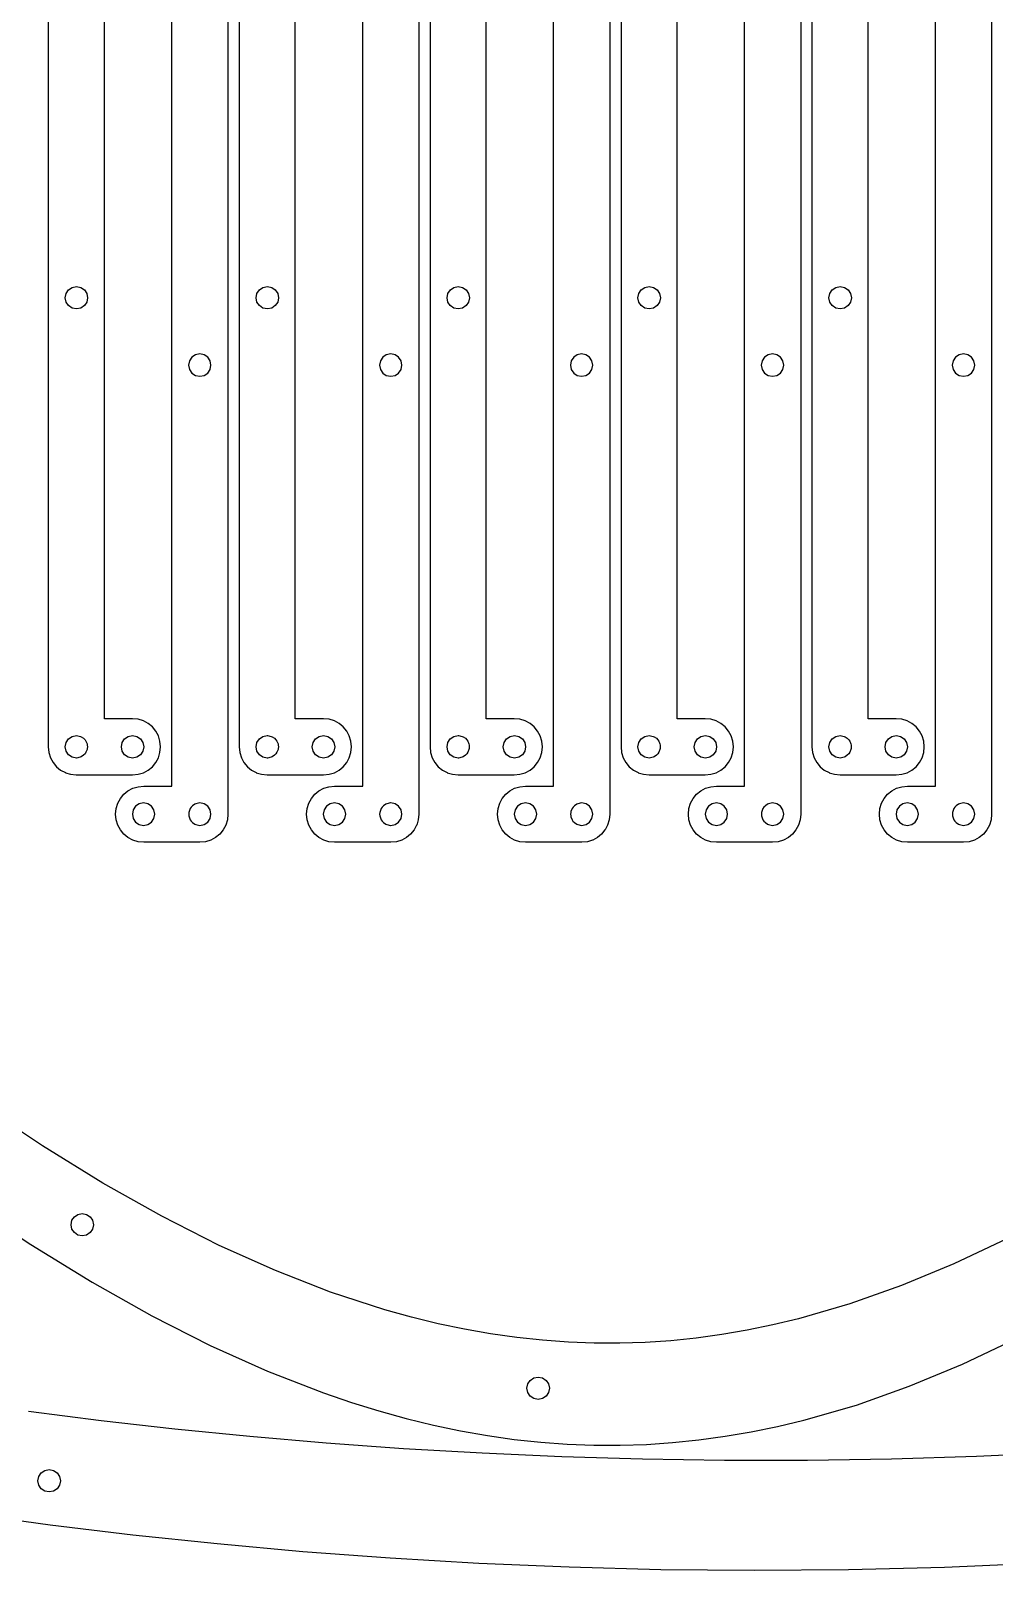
# Model space of a CAD drawing. Extents: x -265 to 665, y -93 to 439.
# Drawn here: x 21.6 to 193.2, y -92.6 to 181.6 of the extents above; entities that cross this region are included whole.
import ezdxf

# ---------------------------------------------------------------- set-up
doc = ezdxf.new("R2010")
doc.units = 0

msp = doc.modelspace()

# ---------------------------------------------------------------- linework, layer by layer
at = {"layer": 'Calque 1'}
for p, q in [((24.7364, 330.577), (24.7364, 54.0771)), ((58.7353, 330.577), (58.7353, 54.0771)), ((92.7343, 330.577), (92.7343, 54.0771)), ((126.733, 330.577), (126.733, 54.0771)), ((160.732, 330.577), (160.732, 54.0771)), ((34.735, 59.074), (34.735, 325.575)), ((68.734, 59.074), (68.734, 325.575)), ((102.733, 59.074), (102.733, 325.575)), ((136.732, 59.074), (136.732, 325.575)), ((170.731, 59.074), (170.731, 325.575)), ((56.7349, 318.575), (56.7349, 42.0751)), ((90.7338, 318.575), (90.7338, 42.0751)), ((124.733, 318.575), (124.733, 42.0751)), ((158.732, 318.575), (158.732, 42.0751)), ((192.731, 318.575), (192.731, 42.0751)), ((46.7364, 47.0731), (46.7364, 313.573)), ((80.7354, 47.0731), (80.7354, 313.573)), ((114.734, 47.0731), (114.734, 313.573)), ((148.733, 47.0731), (148.733, 313.573)), ((182.731, 47.0731), (182.731, 313.573)), ((27.7543, 134.077), (27.911462, 134.855139)), ((27.9114, 134.855), (28.340024, 135.490528)), ((28.3401, 135.491), (28.975893, 135.919624)), ((28.9759, 135.919), (29.754303, 136.076162)), ((29.7543, 136.076), (30.532439, 135.918838)), ((30.5324, 135.919), (31.168193, 135.49064)), ((31.1682, 135.491), (31.596824, 134.855472)), ((31.5968, 134.855), (31.753962, 134.076597)), ((61.7531, 134.077), (61.910289, 134.855139)), ((61.9103, 134.855), (62.338951, 135.490528)), ((62.339, 135.491), (62.97474, 135.919624)), ((62.9747, 135.919), (63.753103, 136.076162)), ((63.7531, 136.076), (64.53145, 135.918838)), ((64.5315, 135.919), (65.167161, 135.49064)), ((65.1671, 135.491), (65.595672, 134.855472)), ((65.5957, 134.855), (65.752836, 134.076597)), ((95.7521, 134.077), (95.909262, 134.855139)), ((95.9093, 134.855), (96.337924, 135.490528)), ((96.3379, 135.491), (96.973693, 135.919624)), ((96.9737, 135.919), (97.752103, 136.076162)), ((97.7521, 136.076), (98.530503, 135.918838)), ((98.5305, 135.919), (99.166028, 135.49064)), ((99.166, 135.491), (99.594624, 134.855472)), ((99.5947, 134.855), (99.751862, 134.076597)), ((129.751, 134.077), (129.908162, 134.855139)), ((129.908, 134.855), (130.336624, 135.490528)), ((130.337, 135.491), (130.972793, 135.919624)), ((130.973, 135.919), (131.751403, 136.076162)), ((131.751, 136.076), (132.529403, 135.918838)), ((132.529, 135.919), (133.164528, 135.49064)), ((133.165, 135.491), (133.593624, 134.855472)), ((133.594, 134.855), (133.751162, 134.076597)), ((163.75, 134.077), (163.907162, 134.855139)), ((163.908, 134.855), (164.336624, 135.490528)), ((164.336, 135.491), (164.971793, 135.919624)), ((164.972, 135.919), (165.750403, 136.076162)), ((165.75, 136.076), (166.528403, 135.918838)), ((166.529, 135.919), (167.164528, 135.49064)), ((167.164, 135.491), (167.592624, 134.855472)), ((167.593, 134.855), (167.750162, 134.076597)), ((27.9112, 133.298), (27.754302, 134.076668)), ((28.3398, 132.663), (27.911176, 133.298793)), ((28.9756, 132.234), (28.339807, 132.662889)), ((29.7543, 132.076), (28.975632, 132.233162)), ((30.5327, 132.234), (29.754297, 132.076838)), ((31.1682, 132.662), (30.532672, 132.233376)), ((31.5968, 133.298), (31.168176, 132.661942)), ((31.754, 134.077), (31.596838, 133.298332)), ((31.754, 134.077), (31.754, 134.077)), ((61.9102, 133.298), (61.753144, 134.076668)), ((62.3388, 132.663), (61.910202, 133.298793)), ((62.9746, 132.234), (62.338807, 132.662889)), ((63.7531, 132.076), (62.974565, 132.233162)), ((64.5316, 132.234), (63.753117, 132.076838)), ((65.1672, 132.662), (64.531566, 132.233376)), ((65.5957, 133.298), (65.167208, 132.661942)), ((65.7528, 134.077), (65.595691, 133.298332)), ((65.7528, 134.077), (65.7528, 134.077)), ((95.909, 133.298), (95.752102, 134.076668)), ((96.3376, 132.663), (95.908976, 133.298793)), ((96.9734, 132.234), (96.337607, 132.662889)), ((97.7521, 132.076), (96.973432, 132.233162)), ((98.5305, 132.234), (97.752097, 132.076838)), ((99.166, 132.662), (98.530472, 132.233376)), ((99.5947, 133.298), (99.166076, 132.661942)), ((99.7518, 134.077), (99.594638, 133.298332)), ((99.7518, 134.077), (99.7518, 134.077)), ((129.908, 133.298), (129.750838, 134.076668)), ((130.337, 132.663), (129.908376, 133.298793)), ((130.972, 132.234), (130.336472, 132.662889)), ((131.751, 132.076), (130.972332, 132.233162)), ((132.529, 132.234), (131.750597, 132.076838)), ((133.165, 132.662), (132.529207, 132.233376)), ((133.594, 133.298), (133.16564, 132.661942)), ((133.751, 134.077), (133.593838, 133.298332)), ((133.751, 134.077), (133.751, 134.077)), ((163.908, 133.298), (163.750838, 134.076668)), ((164.336, 132.663), (163.907376, 133.298793)), ((164.972, 132.234), (164.336207, 132.662889)), ((165.75, 132.076), (164.971597, 132.233162)), ((166.529, 132.234), (165.750597, 132.076838)), ((167.165, 132.662), (166.529207, 132.233376)), ((167.593, 133.298), (167.16464, 132.661942)), ((167.75, 134.077), (167.592838, 133.298332)), ((167.75, 134.077), (167.75, 134.077)), ((50.3031, 123.489), (49.874528, 122.853472)), ((50.9387, 123.917), (50.303066, 123.48864)), ((51.7171, 124.074), (50.938723, 123.916838)), ((52.4955, 123.917), (51.717123, 124.074162)), ((53.1312, 123.489), (52.49546, 123.917624)), ((53.5599, 122.853), (53.131249, 123.488264)), ((84.302, 123.489), (83.873428, 122.853472)), ((84.9377, 123.917), (84.302066, 123.48864)), ((85.716, 124.074), (84.93765, 123.916838)), ((86.4944, 123.917), (85.715997, 124.074162)), ((87.1301, 123.489), (86.49436, 123.917624)), ((87.5588, 122.853), (87.130149, 123.488264)), ((118.301, 123.489), (117.872376, 122.853472)), ((118.937, 123.917), (118.301207, 123.48864)), ((119.715, 124.074), (118.936861, 123.916838)), ((120.493, 123.917), (119.714597, 124.074162)), ((121.129, 123.489), (120.493207, 123.917624)), ((121.558, 122.853), (121.129376, 123.488264)), ((152.3, 123.489), (151.87164, 122.853472)), ((152.936, 123.917), (152.300207, 123.48864)), ((153.714, 124.074), (152.935597, 123.916838)), ((154.492, 123.917), (153.713597, 124.074162)), ((155.128, 123.489), (154.492472, 123.917624)), ((155.557, 122.853), (155.128376, 123.488264)), ((186.298, 123.489), (185.869376, 122.853472)), ((186.934, 123.917), (186.298207, 123.48864)), ((187.712, 124.074), (186.933861, 123.916838)), ((188.491, 123.917), (187.712597, 124.074162)), ((189.127, 123.489), (188.491207, 123.917624)), ((189.555, 122.853), (189.126376, 123.488264)), ((49.8745, 122.853), (49.717364, 122.074597)), ((49.7174, 122.075), (49.874509, 121.296332)), ((49.7174, 122.075), (49.7174, 122.075)), ((49.8745, 121.296), (50.302992, 120.660207)), ((53.1314, 120.661), (53.560024, 121.296793)), ((53.7171, 122.075), (53.559911, 122.853403)), ((53.56, 121.296), (53.71703, 122.074668)), ((83.8734, 122.853), (83.716238, 122.074597)), ((83.7163, 122.075), (83.873436, 121.296332)), ((83.7163, 122.075), (83.7163, 122.075)), ((83.8734, 121.296), (84.301892, 120.660207)), ((87.1303, 120.661), (87.558898, 121.296793)), ((87.716, 122.075), (87.558811, 122.853403)), ((87.5589, 121.296), (87.715956, 122.074668)), ((117.872, 122.853), (117.714838, 122.074597)), ((117.715, 122.075), (117.872162, 121.296332)), ((117.715, 122.075), (117.715, 122.075)), ((117.872, 121.296), (118.300624, 120.660207)), ((121.129, 120.661), (121.557624, 121.296793)), ((121.715, 122.075), (121.557838, 122.853403)), ((121.558, 121.296), (121.714898, 122.074668)), ((151.871, 122.853), (151.713838, 122.074597)), ((151.714, 122.075), (151.870898, 121.296332)), ((151.714, 122.075), (151.714, 122.075)), ((151.871, 121.296), (152.299624, 120.660207)), ((155.128, 120.661), (155.556624, 121.296793)), ((155.714, 122.075), (155.556838, 122.853403)), ((155.557, 121.296), (155.713898, 122.074668)), ((185.87, 122.853), (185.712838, 122.074597)), ((185.713, 122.075), (185.870162, 121.296332)), ((185.713, 122.075), (185.713, 122.075)), ((185.87, 121.296), (186.298624, 120.660207)), ((189.127, 120.661), (189.555624, 121.296793)), ((189.712, 122.075), (189.554838, 122.853403)), ((189.556, 121.296), (189.712898, 122.074668)), ((50.303, 120.661), (50.938634, 120.232111)), ((50.9386, 120.232), (51.717083, 120.074838)), ((51.7171, 120.074), (52.495635, 120.231162)), ((52.4956, 120.232), (53.131366, 120.660889)), ((84.3019, 120.661), (84.937508, 120.232111)), ((84.9375, 120.232), (85.715983, 120.074838)), ((85.716, 120.074), (86.494562, 120.231162)), ((86.4946, 120.232), (87.130366, 120.660889)), ((118.301, 120.661), (118.936528, 120.232111)), ((118.936, 120.232), (119.714403, 120.074838)), ((119.715, 120.074), (120.493668, 120.231162)), ((120.494, 120.232), (121.129793, 120.660889)), ((152.3, 120.661), (152.935528, 120.232111)), ((152.935, 120.232), (153.713668, 120.074838)), ((153.714, 120.074), (154.492403, 120.231162)), ((154.492, 120.232), (155.127793, 120.660889)), ((186.298, 120.661), (186.933528, 120.232111)), ((186.934, 120.232), (187.712403, 120.074838)), ((187.712, 120.074), (188.490668, 120.231162)), ((188.491, 120.232), (189.126793, 120.660889)), ((39.7354, 59.0746), (34.735, 59.0746)), ((40.7455, 58.9732), (39.7354, 59.074535)), ((41.6852, 58.6827), (40.74556, 58.973212)), ((42.5346, 58.2229), (41.685183, 58.682745)), ((43.274, 57.6133), (42.534649, 58.222899)), ((43.8835, 56.8738), (43.27398, 57.613309)), ((73.7343, 59.0746), (68.734, 59.0746)), ((74.7444, 58.9732), (73.7343, 59.074535)), ((75.684, 58.6827), (74.74436, 58.973212)), ((76.5334, 58.2229), (75.684009, 58.682745)), ((77.2728, 57.6133), (76.533423, 58.222899)), ((77.8823, 56.8738), (77.27278, 57.613309)), ((107.733, 59.0746), (102.733, 59.0746)), ((108.743, 58.9732), (107.73309, 59.074535)), ((109.683, 58.6827), (108.743201, 58.973212)), ((110.533, 58.2229), (109.683689, 58.682745)), ((111.272, 57.6133), (110.532755, 58.222899)), ((111.881, 56.8738), (111.271401, 57.613309)), ((141.732, 59.0746), (136.732, 59.0746)), ((142.742, 58.9732), (141.73209, 59.074535)), ((143.682, 58.6827), (142.742201, 58.973212)), ((144.531, 58.2229), (143.681689, 58.682745)), ((145.271, 57.6133), (144.531491, 58.222899)), ((145.88, 56.8738), (145.270665, 57.613309)), ((175.732, 59.0746), (170.731, 59.0746)), ((176.743, 58.9732), (175.73282, 59.074535)), ((177.682, 58.6827), (176.742466, 58.973212)), ((178.532, 58.2229), (177.682424, 58.682745)), ((179.271, 57.6133), (178.531755, 58.222899)), ((179.881, 56.8738), (179.271401, 57.613309)), ((27.7553, 54.0774), (27.911669, 54.853951)), ((27.9117, 54.854), (28.338737, 55.488205)), ((28.3387, 55.4882), (28.971847, 55.91656)), ((28.9719, 55.9165), (29.747922, 56.075514)), ((29.7479, 56.0755), (29.7664, 56.0755)), ((29.7664, 56.0755), (30.453522, 55.937123)), ((30.4536, 55.9372), (30.623198, 55.860735)), ((30.6232, 55.8607), (31.028806, 55.587386)), ((31.0288, 55.5874), (31.285181, 55.320171)), ((31.2851, 55.3201), (31.459196, 55.061073)), ((31.4592, 55.0611), (31.653669, 54.576384)), ((37.7546, 54.0771), (37.911789, 54.855503)), ((37.9118, 54.8555), (38.340477, 55.491028)), ((38.3405, 55.4911), (38.976214, 55.919724)), ((38.9762, 55.9197), (39.754577, 56.076862)), ((39.7545, 56.0769), (40.532877, 55.919738)), ((40.5329, 55.9197), (41.168534, 55.49134)), ((41.1686, 55.4913), (41.597172, 54.855507)), ((41.5971, 54.8555), (41.754236, 54.077097)), ((44.3433, 56.0242), (43.883428, 56.873776)), ((44.6338, 55.0847), (44.343367, 56.024234)), ((44.735, 54.0745), (44.633771, 55.08468)), ((61.7542, 54.0774), (61.910701, 54.853951)), ((61.9107, 54.854), (62.337631, 55.488205)), ((62.3376, 55.4882), (62.970932, 55.91656)), ((62.971, 55.9165), (63.74681, 56.075514)), ((63.7468, 56.0755), (63.7653, 56.0755)), ((63.7654, 56.0755), (64.452522, 55.937123)), ((64.4525, 55.9372), (64.622098, 55.860735)), ((64.6221, 55.8607), (65.027706, 55.587386)), ((65.0277, 55.5874), (65.284107, 55.320171)), ((65.2841, 55.3201), (65.458196, 55.061073)), ((65.4582, 55.0611), (65.652642, 54.576384)), ((71.7536, 54.0771), (71.910789, 54.855503)), ((71.9107, 54.8555), (72.339351, 55.491028)), ((72.3394, 55.4911), (72.975114, 55.919724)), ((72.9751, 55.9197), (73.753503, 56.076862)), ((73.7535, 56.0769), (74.53185, 55.919738)), ((74.5319, 55.9197), (75.167534, 55.49134)), ((75.1675, 55.4913), (75.596072, 54.855507)), ((75.5961, 54.8555), (75.753262, 54.077097)), ((78.3422, 56.0242), (77.882328, 56.873776)), ((78.6326, 55.0847), (78.342167, 56.024234)), ((78.7339, 54.0745), (78.632671, 55.08468)), ((95.7532, 54.0774), (95.909569, 54.853951)), ((95.9095, 54.854), (96.336537, 55.488205)), ((96.3366, 55.4882), (96.970012, 55.91656)), ((96.97, 55.9165), (97.745757, 56.075514)), ((97.7457, 56.0755), (97.7643, 56.0755)), ((97.7643, 56.0755), (98.451422, 55.937123)), ((98.4514, 55.9372), (98.620998, 55.860735)), ((98.621, 55.8607), (99.026606, 55.587386)), ((99.0266, 55.5874), (99.282981, 55.320171)), ((99.283, 55.3201), (99.457096, 55.061073)), ((99.4571, 55.0611), (99.651569, 54.576384)), ((105.753, 54.0771), (105.910162, 54.855503)), ((105.91, 54.8555), (106.338624, 55.491028)), ((106.338, 55.4911), (106.973793, 55.919724)), ((106.974, 55.9197), (107.752403, 56.076862)), ((107.753, 56.0769), (108.531403, 55.919738)), ((108.531, 55.9197), (109.166528, 55.49134)), ((109.166, 55.4913), (109.594624, 54.855507)), ((109.595, 54.8555), (109.752162, 54.077097)), ((112.341, 56.0242), (111.881155, 56.873776)), ((112.632, 55.0847), (112.341488, 56.024234)), ((112.733, 54.0745), (112.631665, 55.08468)), ((129.752, 54.0774), (129.908633, 54.853951)), ((129.909, 54.854), (130.335772, 55.488205)), ((130.335, 55.4882), (130.968412, 55.91656)), ((130.969, 55.9165), (131.744757, 56.075514)), ((131.745, 56.0755), (131.763, 56.0755)), ((131.763, 56.0755), (132.450122, 55.937123)), ((132.45, 55.9372), (132.619598, 55.860735)), ((132.62, 55.8607), (133.025606, 55.587386)), ((133.026, 55.5874), (133.282381, 55.320171)), ((133.282, 55.3201), (133.456096, 55.061073)), ((133.456, 55.0611), (133.650469, 54.576384)), ((139.751, 54.0771), (139.908162, 54.855503)), ((139.909, 54.8555), (140.337624, 55.491028)), ((140.337, 55.4911), (140.972793, 55.919724)), ((140.973, 55.9197), (141.751403, 56.076862)), ((141.751, 56.0769), (142.529403, 55.919738)), ((142.53, 55.9197), (143.165528, 55.49134)), ((143.165, 55.4913), (143.593624, 54.855507)), ((143.594, 54.8555), (143.751162, 54.077097)), ((146.34, 56.0242), (145.880155, 56.873776)), ((146.631, 55.0847), (146.340488, 56.024234)), ((146.732, 54.0745), (146.630665, 55.08468)), ((163.752, 54.0774), (163.908633, 54.853951)), ((163.908, 54.854), (164.334772, 55.488205)), ((164.335, 55.4882), (164.968412, 55.91656)), ((164.968, 55.9165), (165.743757, 56.075514)), ((165.744, 56.0755), (165.763, 56.0755)), ((165.763, 56.0755), (166.450122, 55.937123)), ((166.45, 55.9372), (166.619598, 55.860735)), ((166.62, 55.8607), (167.025606, 55.587386)), ((167.025, 55.5874), (167.281381, 55.320171)), ((167.282, 55.3201), (167.456096, 55.061073)), ((167.456, 55.0611), (167.650469, 54.576384)), ((173.751, 54.0771), (173.908162, 54.855503)), ((173.908, 54.8555), (174.336624, 55.491028)), ((174.337, 55.4911), (174.972793, 55.919724)), ((174.972, 55.9197), (175.750403, 56.076862)), ((175.751, 56.0769), (176.529403, 55.919738)), ((176.529, 55.9197), (177.164528, 55.49134)), ((177.165, 55.4913), (177.593624, 54.855507)), ((177.593, 54.8555), (177.750162, 54.077097)), ((180.34, 56.0242), (179.880155, 56.873776)), ((180.631, 55.0847), (180.340488, 56.024234)), ((180.732, 54.0745), (180.630929, 55.08468)), ((24.7364, 54.0771), (24.837735, 53.06666)), ((24.8378, 53.0667), (25.125931, 52.132987)), ((25.1259, 52.133), (25.131192, 52.120035)), ((25.1312, 52.12), (25.585489, 51.281801)), ((27.9114, 53.3014), (27.755296, 54.077422)), ((28.338, 52.6672), (27.911492, 53.301405)), ((28.9706, 52.2385), (28.337982, 52.667124)), ((29.7458, 52.079), (28.970572, 52.238544)), ((30.4501, 52.2163), (29.769593, 52.078981)), ((30.6253, 52.2949), (30.450146, 52.216319)), ((31.0285, 52.5669), (30.625276, 52.294909)), ((31.2883, 52.8397), (31.028479, 52.566915)), ((31.4579, 53.0908), (31.288302, 52.839711)), ((31.6542, 53.5808), (31.457879, 53.090792)), ((31.6537, 54.5764), (31.694446, 54.376111)), ((31.6945, 53.7803), (31.654283, 53.580804)), ((31.7183, 54.0763), (31.694488, 53.780232)), ((31.6945, 54.3761), (31.718312, 54.078444)), ((31.7183, 54.0785), (31.7183, 54.0758)), ((37.9116, 53.2987), (37.754544, 54.077103)), ((38.3402, 52.6629), (37.911602, 53.298693)), ((38.976, 52.2343), (38.340234, 52.662924)), ((39.7545, 52.0772), (38.975965, 52.234362)), ((40.533, 52.2343), (39.754517, 52.077138)), ((41.1687, 52.6627), (40.533066, 52.23434)), ((41.5972, 53.2985), (41.168708, 52.662707)), ((41.7543, 54.0771), (41.597191, 53.298432)), ((41.7543, 54.0771), (41.7543, 54.0771)), ((43.8835, 51.2749), (44.343372, 52.124476)), ((44.3433, 52.1245), (44.633733, 53.064299)), ((44.6338, 53.0643), (44.735029, 54.07448)), ((58.7353, 54.0771), (58.836635, 53.06666)), ((58.8367, 53.0667), (59.124831, 52.132987)), ((59.1248, 52.133), (59.130092, 52.120035)), ((59.1301, 52.12), (59.584389, 51.281801)), ((61.9104, 53.3014), (61.754164, 54.077422)), ((62.3369, 52.6672), (61.910472, 53.301405)), ((62.9696, 52.2385), (62.33685, 52.667124)), ((63.7447, 52.079), (62.969657, 52.238544)), ((64.449, 52.2163), (63.768493, 52.078981)), ((64.6241, 52.2949), (64.448946, 52.216319)), ((65.0274, 52.5669), (64.624176, 52.294909)), ((65.2872, 52.8397), (65.027379, 52.566915)), ((65.4568, 53.0908), (65.287202, 52.839711)), ((65.6531, 53.5808), (65.456753, 53.090792)), ((65.6527, 54.5764), (65.693446, 54.376111)), ((65.6933, 53.7803), (65.65311, 53.580804)), ((65.7172, 54.0763), (65.693388, 53.780232)), ((65.6934, 54.3761), (65.717213, 54.078444)), ((65.7172, 54.0785), (65.717121, 54.075854)), ((71.9106, 53.2987), (71.75357, 54.077103)), ((72.3392, 52.6629), (71.910576, 53.298693)), ((72.975, 52.2343), (72.339234, 52.662924)), ((73.7535, 52.0772), (72.974965, 52.234362)), ((74.532, 52.2343), (73.753517, 52.077138)), ((75.1676, 52.6627), (74.531992, 52.23434)), ((75.5961, 53.2985), (75.167581, 52.662707)), ((75.7532, 54.0771), (75.596091, 53.298432)), ((75.7532, 54.0771), (75.7532, 54.0771)), ((77.8823, 51.2749), (78.342172, 52.124476)), ((78.3422, 52.1245), (78.632633, 53.064299)), ((78.6326, 53.0643), (78.733829, 54.07448)), ((92.7343, 54.0771), (92.835635, 53.06666)), ((92.8356, 53.0667), (93.123731, 52.132987)), ((93.1237, 52.133), (93.128992, 52.120035)), ((93.129, 52.12), (93.583289, 51.281801)), ((95.9093, 53.3014), (95.753196, 54.077422)), ((96.3358, 52.6672), (95.909292, 53.301405)), ((96.9687, 52.2385), (96.335817, 52.667124)), ((97.7436, 52.079), (96.968636, 52.238544)), ((98.4479, 52.2163), (97.767393, 52.078981)), ((98.6231, 52.2949), (98.447946, 52.216319)), ((99.0263, 52.5669), (98.623076, 52.294909)), ((99.2861, 52.8397), (99.026279, 52.566915)), ((99.4557, 53.0908), (99.286102, 52.839711)), ((99.6521, 53.5808), (99.455779, 53.090792)), ((99.6515, 54.5764), (99.692246, 54.376111)), ((99.6923, 53.7803), (99.652083, 53.580804)), ((99.7161, 54.0763), (99.692287, 53.780232)), ((99.6923, 54.3761), (99.716113, 54.078444)), ((99.7161, 54.0785), (99.7161, 54.0758)), ((105.909, 53.2987), (105.752102, 54.077103)), ((106.338, 52.6629), (105.909376, 53.298693)), ((106.974, 52.2343), (106.338207, 52.662924)), ((107.753, 52.0772), (106.974332, 52.234362)), ((108.531, 52.2343), (107.752597, 52.077138)), ((109.166, 52.6627), (108.530472, 52.23434)), ((109.595, 53.2985), (109.166376, 52.662707)), ((109.752, 54.0771), (109.594838, 53.298432)), ((109.752, 54.0771), (109.752, 54.0771)), ((111.881, 51.2749), (112.340845, 52.124476)), ((112.341, 52.1245), (112.631512, 53.064299)), ((112.632, 53.0643), (112.733335, 54.07448)), ((126.733, 54.0771), (126.834335, 53.06666)), ((126.835, 53.0667), (127.123131, 52.132987)), ((127.123, 52.133), (127.128292, 52.120035)), ((127.128, 52.12), (127.582289, 51.281801)), ((129.908, 53.3014), (129.751631, 54.077422)), ((130.335, 52.6672), (129.908757, 53.301405)), ((130.968, 52.2385), (130.335117, 52.667124)), ((131.743, 52.079), (130.968036, 52.238544)), ((132.447, 52.2163), (131.766493, 52.078981)), ((132.622, 52.2949), (132.446846, 52.216319)), ((133.025, 52.5669), (132.621776, 52.294909)), ((133.285, 52.8397), (133.025179, 52.566915)), ((133.455, 53.0908), (133.285402, 52.839711)), ((133.651, 53.5808), (133.454679, 53.090792)), ((133.65, 54.5764), (133.690746, 54.376111)), ((133.691, 53.7803), (133.650783, 53.580804)), ((133.691, 54.3761), (133.714812, 54.078444)), ((133.715, 54.0763), (133.691188, 53.780232)), ((133.715, 54.0785), (133.715, 54.0758)), ((139.909, 53.2987), (139.751838, 54.077103)), ((140.337, 52.6629), (139.90864, 53.298693)), ((140.973, 52.2343), (140.337207, 52.662924)), ((141.751, 52.0772), (140.972332, 52.234362)), ((142.53, 52.2343), (141.751597, 52.077138)), ((143.166, 52.6627), (142.530207, 52.23434)), ((143.594, 53.2985), (143.16564, 52.662707)), ((143.751, 54.0771), (143.593838, 53.298432)), ((143.751, 54.0771), (143.751, 54.0771)), ((145.88, 51.2749), (146.339845, 52.124476)), ((146.34, 52.1245), (146.630512, 53.064299)), ((146.631, 53.0643), (146.732335, 54.07448)), ((160.732, 54.0771), (160.833335, 53.06666)), ((160.833, 53.0667), (161.121131, 52.132987)), ((161.122, 52.133), (161.127292, 52.120035)), ((161.127, 52.12), (161.581289, 51.281801)), ((163.908, 53.3014), (163.751631, 54.077422)), ((164.334, 52.6672), (163.907492, 53.301405)), ((164.967, 52.2385), (164.334382, 52.667124)), ((165.742, 52.079), (164.967036, 52.238544)), ((166.446, 52.2163), (165.765493, 52.078981)), ((166.621, 52.2949), (166.445846, 52.216319)), ((167.025, 52.5669), (166.621776, 52.294909)), ((167.285, 52.8397), (167.025179, 52.566915)), ((167.454, 53.0908), (167.284402, 52.839711)), ((167.65, 53.5808), (167.453679, 53.090792)), ((167.65, 54.5764), (167.690746, 54.376111)), ((167.691, 53.7803), (167.650783, 53.580804)), ((167.714, 54.0763), (167.690188, 53.780232)), ((167.691, 54.3761), (167.714812, 54.078444)), ((167.715, 54.0785), (167.715, 54.0758)), ((173.908, 53.2987), (173.750838, 54.077103)), ((174.337, 52.6629), (173.908376, 53.298693)), ((174.972, 52.2343), (174.336472, 52.662924)), ((175.751, 52.0772), (174.972332, 52.234362)), ((176.529, 52.2343), (175.750597, 52.077138)), ((177.165, 52.6627), (176.529207, 52.23434)), ((177.593, 53.2985), (177.16464, 52.662707)), ((177.751, 54.0771), (177.593838, 53.298432)), ((177.751, 54.0771), (177.751, 54.0771)), ((179.881, 51.2749), (180.340845, 52.124476)), ((180.34, 52.1245), (180.630512, 53.064299)), ((180.631, 53.0643), (180.732071, 54.07448)), ((25.5855, 51.2818), (25.590792, 51.271217)), ((25.5908, 51.2712), (26.196961, 50.536188)), ((26.1969, 50.5362), (26.936409, 49.926601)), ((26.9365, 49.9266), (27.782901, 49.468342)), ((27.7829, 49.4684), (27.785546, 49.465225)), ((27.7855, 49.4652), (27.7855, 49.4652)), ((27.7855, 49.4652), (27.7884, 49.4652)), ((27.7884, 49.4652), (28.72423, 49.175746)), ((29.7696, 52.079), (29.7458, 52.079)), ((40.7455, 49.1755), (41.68514, 49.466012)), ((41.6852, 49.466), (42.534617, 49.925845)), ((42.5346, 49.9258), (43.273951, 50.535399)), ((43.274, 50.5354), (43.88352, 51.274909)), ((59.5844, 51.2818), (59.589692, 51.271217)), ((59.5896, 51.2712), (60.19576, 50.536188)), ((60.1958, 50.5362), (60.935309, 49.926601)), ((60.9353, 49.9266), (61.781701, 49.468342)), ((61.7817, 49.4684), (61.784346, 49.465225)), ((61.7845, 49.4652), (61.7845, 49.4652)), ((61.7845, 49.4652), (61.7871, 49.4652)), ((61.7872, 49.4652), (62.72303, 49.175746)), ((63.7685, 52.079), (63.7447, 52.079)), ((74.7444, 49.1755), (75.68404, 49.466012)), ((75.684, 49.466), (76.533391, 49.925845)), ((76.5334, 49.9258), (77.272777, 50.535399)), ((77.2728, 50.5354), (77.88232, 51.274909)), ((93.5833, 51.2818), (93.588592, 51.271217)), ((93.5886, 51.2712), (94.19476, 50.536188)), ((94.1948, 50.5362), (94.934309, 49.926601)), ((94.9343, 49.9266), (95.780701, 49.468342)), ((95.7807, 49.4684), (95.78361, 49.465225)), ((95.7836, 49.4652), (95.7836, 49.4652)), ((95.7836, 49.4652), (95.7862, 49.4652)), ((95.7862, 49.4652), (96.72203, 49.175746)), ((97.7674, 52.079), (97.7436, 52.079)), ((108.743, 49.1755), (109.682799, 49.466012)), ((109.683, 49.466), (110.532311, 49.925845)), ((110.533, 49.9258), (111.272245, 50.535399)), ((111.272, 50.5354), (111.881599, 51.274909)), ((127.582, 51.2818), (127.587292, 51.271217)), ((127.588, 51.2712), (128.19416, 50.536188)), ((128.194, 50.5362), (128.933509, 49.926601)), ((128.933, 49.9266), (129.779401, 49.468342)), ((129.78, 49.4684), (129.78291, 49.465225)), ((129.783, 49.4652), (129.783, 49.4652)), ((129.783, 49.4652), (129.785, 49.4652)), ((129.785, 49.4652), (130.72083, 49.175746)), ((131.766, 52.079), (131.743, 52.079)), ((142.742, 49.1755), (143.681799, 49.466012)), ((143.682, 49.466), (144.531311, 49.925845)), ((144.531, 49.9258), (145.270509, 50.535399)), ((145.271, 50.5354), (145.880335, 51.274909)), ((161.581, 51.2818), (161.586292, 51.271217)), ((161.586, 51.2712), (162.19216, 50.536188)), ((162.193, 50.5362), (162.932509, 49.926601)), ((162.932, 49.9266), (163.778401, 49.468342)), ((163.779, 49.4684), (163.782175, 49.465225)), ((163.782, 49.4652), (163.782, 49.4652)), ((163.782, 49.4652), (163.785, 49.4652)), ((163.785, 49.4652), (164.72083, 49.175746)), ((165.766, 52.079), (165.742, 52.079)), ((176.743, 49.1755), (177.682534, 49.466012)), ((177.682, 49.466), (178.531576, 49.925845)), ((178.532, 49.9258), (179.271245, 50.535399)), ((179.271, 50.5354), (179.880599, 51.274909)), ((28.7242, 49.1757), (28.7269, 49.1757)), ((28.7266, 49.1757), (28.7266, 49.1757)), ((28.7266, 49.1757), (28.7266, 49.1757)), ((28.7266, 49.1757), (29.73545, 49.074354)), ((29.7355, 49.0744), (29.7355, 49.0741)), ((29.7355, 49.0741), (39.7354, 49.0741)), ((38.9369, 46.2209), (39.786317, 46.680745)), ((39.7354, 49.0741), (40.7455, 49.175446)), ((39.7863, 46.6807), (40.72594, 46.971212)), ((40.726, 46.9712), (41.73607, 47.072535)), ((41.736, 47.0726), (46.7364, 47.0726)), ((62.7231, 49.1757), (62.7257, 49.1757)), ((62.7256, 49.1757), (62.7256, 49.1757)), ((62.7256, 49.1757), (62.7256, 49.1757)), ((62.7256, 49.1757), (63.73445, 49.074354)), ((63.7344, 49.0744), (63.7344, 49.0741)), ((63.7344, 49.0741), (73.7343, 49.0741)), ((72.9359, 46.2209), (73.785291, 46.680745)), ((73.7343, 49.0741), (74.7444, 49.175446)), ((73.7853, 46.6807), (74.72494, 46.971212)), ((74.7249, 46.9712), (75.735, 47.072535)), ((75.735, 47.0726), (80.7354, 47.0726)), ((96.7221, 49.1757), (96.7247, 49.1757)), ((96.7247, 49.1757), (96.7247, 49.1757)), ((96.7247, 49.1757), (96.7247, 49.1757)), ((96.7247, 49.1757), (97.73355, 49.074354)), ((97.7336, 49.0744), (97.7336, 49.0741)), ((97.7336, 49.0741), (107.733, 49.0741)), ((106.935, 46.2209), (107.784576, 46.680745)), ((107.733, 49.0741), (108.74291, 49.175446)), ((107.784, 46.6807), (108.723534, 46.971212)), ((108.724, 46.9712), (109.73418, 47.072535)), ((109.734, 47.0726), (114.734, 47.0726)), ((130.721, 49.1757), (130.724, 49.1757)), ((130.724, 49.1757), (130.724, 49.1757)), ((130.724, 49.1757), (130.724, 49.1757)), ((130.724, 49.1757), (131.73285, 49.074354)), ((131.732, 49.0744), (131.732, 49.0741)), ((131.732, 49.0741), (141.732, 49.0741)), ((140.934, 46.2209), (141.783311, 46.680745)), ((141.732, 49.0741), (142.74191, 49.175446)), ((141.783, 46.6807), (142.722534, 46.971212)), ((142.723, 46.9712), (143.73318, 47.072535)), ((143.733, 47.0726), (148.733, 47.0726)), ((164.72, 49.1757), (164.723, 49.1757)), ((164.723, 49.1757), (164.723, 49.1757)), ((164.723, 49.1757), (164.723, 49.1757)), ((164.723, 49.1757), (165.73185, 49.074354)), ((165.732, 49.0744), (165.732, 49.0741)), ((165.732, 49.0741), (175.732, 49.0741)), ((174.932, 46.2209), (175.781576, 46.680745)), ((175.732, 49.0741), (176.74218, 49.175446)), ((175.782, 46.6807), (176.721534, 46.971212)), ((176.721, 46.9712), (177.73118, 47.072535)), ((177.732, 47.0726), (182.731, 47.0726)), ((36.8377, 43.0826), (37.128159, 44.022399)), ((37.1282, 44.0224), (37.588072, 44.871711)), ((37.588, 44.8718), (38.19752, 45.611309)), ((38.1976, 45.6113), (38.936951, 46.220899)), ((40.9383, 43.9177), (40.302666, 43.48934)), ((41.7166, 44.0748), (40.93825, 43.917638)), ((42.495, 43.9177), (41.716597, 44.074862)), ((43.1308, 43.489), (42.49506, 43.917624)), ((51.0177, 43.9351), (50.848129, 43.8589)), ((51.7048, 44.0735), (51.017651, 43.935123)), ((51.7235, 44.0735), (51.7049, 44.0735)), ((52.4992, 43.9145), (51.723416, 44.073514)), ((53.1326, 43.4861), (52.499268, 43.91446)), ((70.8367, 43.0826), (71.127133, 44.022399)), ((71.1271, 44.0224), (71.586998, 44.871711)), ((71.587, 44.8718), (72.19652, 45.611309)), ((72.1965, 45.6113), (72.935851, 46.220899)), ((74.9372, 43.9177), (74.301566, 43.48934)), ((75.7156, 44.0748), (74.93725, 43.917638)), ((76.494, 43.9177), (75.715597, 44.074862)), ((77.1297, 43.489), (76.49396, 43.917624)), ((85.0166, 43.9351), (84.847002, 43.8589)), ((85.7037, 44.0735), (85.016578, 43.935123)), ((85.7224, 44.0735), (85.7039, 44.0735)), ((86.4982, 43.9145), (85.722416, 44.073514)), ((87.1315, 43.4861), (86.498168, 43.91446)), ((104.836, 43.0826), (105.126512, 44.022399)), ((105.126, 44.0224), (105.585845, 44.871711)), ((105.586, 44.8718), (106.195599, 45.611309)), ((106.195, 45.6113), (106.934245, 46.220899)), ((108.936, 43.9177), (108.300207, 43.48934)), ((109.714, 44.0748), (108.935861, 43.917638)), ((110.493, 43.9177), (109.714597, 44.074862)), ((111.129, 43.489), (110.493207, 43.917624)), ((119.016, 43.9351), (118.846402, 43.8589)), ((119.703, 44.0735), (119.015878, 43.935123)), ((119.721, 44.0735), (119.703, 44.0735)), ((120.497, 43.9145), (119.720978, 44.073514)), ((121.13, 43.4861), (120.496853, 43.91446)), ((138.835, 43.0826), (139.125248, 44.022399)), ((139.125, 44.0224), (139.584845, 44.871711)), ((139.585, 44.8718), (140.194599, 45.611309)), ((140.194, 45.6113), (140.933509, 46.220899)), ((142.935, 43.9177), (142.299207, 43.48934)), ((143.714, 44.0748), (142.935597, 43.917638)), ((144.492, 43.9177), (143.713597, 44.074862)), ((145.128, 43.489), (144.492472, 43.917624)), ((153.014, 43.9351), (152.844402, 43.8589)), ((153.702, 44.0735), (153.014878, 43.935123)), ((153.72, 44.0735), (153.702, 44.0735)), ((154.496, 43.9145), (153.720243, 44.073514)), ((155.129, 43.4861), (154.495853, 43.91446)), ((172.833, 43.0826), (173.123512, 44.022399)), ((173.124, 44.0224), (173.583845, 44.871711)), ((173.583, 44.8718), (174.192599, 45.611309)), ((174.193, 45.6113), (174.932245, 46.220899)), ((176.934, 43.9177), (176.298472, 43.48934)), ((177.712, 44.0748), (176.933597, 43.917638)), ((178.49, 43.9177), (177.711597, 44.074862)), ((179.126, 43.489), (178.490207, 43.917624)), ((187.013, 43.9351), (186.843402, 43.8589)), ((187.7, 44.0735), (187.012878, 43.935123)), ((187.719, 44.0735), (187.7, 44.0735)), ((188.495, 43.9145), (187.719243, 44.073514)), ((189.128, 43.4861), (188.494588, 43.91446)), ((36.8377, 41.0623), (36.736497, 42.07248)), ((36.7365, 42.0725), (36.837703, 43.08268)), ((39.7169, 42.0751), (39.874009, 41.296432)), ((39.7169, 42.0751), (39.7169, 42.0751)), ((39.8741, 42.8535), (39.716938, 42.075097)), ((39.874, 41.2964), (40.302519, 40.660607)), ((40.3026, 43.4893), (39.874028, 42.853507)), ((43.5594, 42.8535), (43.130749, 43.489028)), ((43.1309, 40.6609), (43.559498, 41.296693)), ((43.7166, 42.0751), (43.559411, 42.853503)), ((43.5595, 41.2967), (43.716556, 42.075103)), ((49.7768, 42.3744), (49.752988, 42.076744)), ((49.753, 42.0767), (49.753106, 42.074054)), ((49.7531, 42.0746), (49.776913, 41.778267)), ((49.8175, 42.5746), (49.776754, 42.374311)), ((49.7769, 41.7782), (49.817117, 41.578704)), ((49.8171, 41.5788), (50.013421, 41.088792)), ((50.012, 43.0594), (49.817505, 42.574684)), ((50.1861, 43.3184), (50.012004, 43.059373)), ((50.4425, 43.5856), (50.186146, 43.318371)), ((50.8481, 43.8589), (50.442468, 43.585586)), ((53.5595, 42.8519), (53.132595, 43.486105)), ((53.1333, 40.6651), (53.559755, 41.299305)), ((53.716, 42.0754), (53.559473, 42.851951)), ((53.5598, 41.2994), (53.71601, 42.075422)), ((56.7349, 42.0751), (56.633565, 41.06466)), ((70.7354, 42.0725), (70.836629, 43.08268)), ((70.8367, 41.0623), (70.735471, 42.07248)), ((73.873, 42.8535), (73.715838, 42.075097)), ((73.7159, 42.0751), (73.873036, 41.296432)), ((73.7159, 42.0751), (73.7159, 42.0751)), ((73.873, 41.2964), (74.301492, 40.660607)), ((74.3016, 43.4893), (73.873028, 42.853507)), ((77.5584, 42.8535), (77.129749, 43.489028)), ((77.1299, 40.6609), (77.558524, 41.296693)), ((77.7156, 42.0751), (77.558411, 42.853503)), ((77.5585, 41.2967), (77.71553, 42.075103)), ((83.7757, 42.3744), (83.751887, 42.076744)), ((83.7519, 42.0767), (83.752006, 42.074054)), ((83.752, 42.0746), (83.775813, 41.778267)), ((83.8165, 42.5746), (83.775754, 42.374311)), ((83.7758, 41.7782), (83.816017, 41.578704)), ((83.816, 41.5788), (84.012321, 41.088792)), ((84.0109, 43.0594), (83.816431, 42.574684)), ((84.185, 43.3184), (84.010904, 43.059373)), ((84.4414, 43.5856), (84.185019, 43.318371)), ((84.847, 43.8589), (84.441394, 43.585586)), ((87.5584, 42.8519), (87.131495, 43.486105)), ((87.1322, 40.6651), (87.558655, 41.299305)), ((87.7149, 42.0754), (87.558373, 42.851951)), ((87.5587, 41.2994), (87.714936, 42.075422)), ((90.7338, 42.0751), (90.632465, 41.06466)), ((104.734, 42.0725), (104.835071, 43.08268)), ((104.836, 41.0623), (104.734929, 42.07248)), ((107.872, 42.8535), (107.714838, 42.075097)), ((107.715, 42.0751), (107.872162, 41.296432)), ((107.715, 42.0751), (107.715, 42.0751)), ((108.3, 43.4893), (107.871376, 42.853507)), ((107.872, 41.2964), (108.300624, 40.660607)), ((111.557, 42.8535), (111.128376, 43.489028)), ((111.129, 40.6609), (111.557624, 41.296693)), ((111.714, 42.0751), (111.556838, 42.853503)), ((111.558, 41.2967), (111.714898, 42.075103)), ((117.751, 42.0767), (117.751, 42.0741)), ((117.751, 42.0746), (117.774813, 41.778267)), ((117.775, 42.3744), (117.751188, 42.076744)), ((117.815, 42.5746), (117.774254, 42.374311)), ((117.775, 41.7782), (117.815217, 41.578704)), ((117.815, 41.5788), (118.011321, 41.088792)), ((118.01, 43.0594), (117.815531, 42.574684)), ((118.184, 43.3184), (118.009904, 43.059373)), ((118.44, 43.5856), (118.183619, 43.318371)), ((118.846, 43.8589), (118.440394, 43.585586)), ((121.557, 42.8519), (121.129963, 43.486105)), ((121.131, 40.6651), (121.557508, 41.299305)), ((121.714, 42.0754), (121.557631, 42.851951)), ((121.558, 41.2994), (121.714104, 42.075422)), ((124.733, 42.0751), (124.631665, 41.06466)), ((138.733, 42.0725), (138.834335, 43.08268)), ((138.835, 41.0623), (138.733665, 42.07248)), ((141.871, 42.8535), (141.713838, 42.075097)), ((141.714, 42.0751), (141.870898, 41.296432)), ((141.714, 42.0751), (141.714, 42.0751)), ((142.299, 43.4893), (141.87064, 42.853507)), ((141.871, 41.2964), (142.299624, 40.660607)), ((145.556, 42.8535), (145.127376, 43.489028)), ((145.128, 40.6609), (145.556624, 41.296693)), ((145.556, 41.2967), (145.713162, 42.075103)), ((145.714, 42.0751), (145.556573, 42.853503)), ((151.75, 42.0767), (151.75, 42.0741)), ((151.75, 42.0746), (151.773812, 41.778267)), ((151.774, 42.3744), (151.750188, 42.076744)), ((151.814, 42.5746), (151.773254, 42.374311)), ((151.774, 41.7782), (151.814217, 41.578704)), ((151.814, 41.5788), (152.010321, 41.088792)), ((152.009, 43.0594), (151.814531, 42.574684)), ((152.183, 43.3184), (152.008904, 43.059373)), ((152.439, 43.5856), (152.182619, 43.318371)), ((152.845, 43.8589), (152.439394, 43.585586)), ((155.556, 42.8519), (155.128963, 43.486105)), ((155.13, 40.6651), (155.556508, 41.299305)), ((155.713, 42.0754), (155.556367, 42.851951)), ((155.557, 41.2994), (155.713369, 42.075422)), ((158.732, 42.0751), (158.630665, 41.06466)), ((172.833, 41.0623), (172.731929, 42.07248)), ((172.732, 42.0725), (172.833071, 43.08268)), ((175.869, 42.8535), (175.711838, 42.075097)), ((175.712, 42.0751), (175.869162, 41.296432)), ((175.712, 42.0751), (175.712, 42.0751)), ((175.869, 41.2964), (176.297624, 40.660607)), ((176.298, 43.4893), (175.869376, 42.853507)), ((179.126, 40.6609), (179.554624, 41.296693)), ((179.555, 42.8535), (179.126376, 43.489028)), ((179.712, 42.0751), (179.554838, 42.853503)), ((179.555, 41.2967), (179.711898, 42.075103)), ((185.748, 42.0767), (185.748, 42.0741)), ((185.748, 42.0746), (185.771812, 41.778267)), ((185.772, 42.3744), (185.748188, 42.076744)), ((185.772, 41.7782), (185.812217, 41.578704)), ((185.813, 42.5746), (185.772254, 42.374311)), ((185.812, 41.5788), (186.008321, 41.088792)), ((186.007, 43.0594), (185.812531, 42.574684)), ((186.182, 43.3184), (186.007904, 43.059373)), ((186.438, 43.5856), (186.181619, 43.318371)), ((186.844, 43.8589), (186.438394, 43.585586)), ((189.555, 42.8519), (189.127963, 43.486105)), ((189.129, 40.6651), (189.555508, 41.299305)), ((189.711, 42.0754), (189.554631, 42.851951)), ((189.555, 41.2994), (189.711104, 42.075422)), ((192.731, 42.0751), (192.629665, 41.06466)), ((37.1282, 40.1225), (36.837741, 41.062299)), ((37.588, 39.2729), (37.128128, 40.122476)), ((38.1976, 38.5334), (37.58808, 39.272909)), ((38.9369, 37.9238), (38.197549, 38.533399)), ((40.3025, 40.6606), (40.938108, 40.23224)), ((40.9381, 40.2323), (41.716583, 40.075138)), ((41.7166, 40.0751), (42.495162, 40.232262)), ((42.4952, 40.2323), (43.130966, 40.660924)), ((50.0134, 41.0887), (50.183024, 40.837611)), ((50.1831, 40.8377), (50.442894, 40.564915)), ((50.4429, 40.5649), (50.846151, 40.292909)), ((50.8461, 40.2929), (51.021254, 40.214319)), ((51.0213, 40.2143), (51.701807, 40.077246)), ((51.7018, 40.0772), (51.7256, 40.0772)), ((51.7256, 40.0772), (52.500643, 40.236479)), ((52.5006, 40.2365), (53.133324, 40.665124)), ((55.2744, 38.5342), (54.534891, 37.924601)), ((55.8806, 39.2689), (55.27444, 38.534153)), ((55.8859, 39.2798), (55.880608, 39.268952)), ((56.3401, 40.118), (55.885837, 39.279801)), ((56.3454, 40.131), (56.340108, 40.118035)), ((56.6335, 41.0647), (56.345369, 40.130987)), ((71.1271, 40.1225), (70.836667, 41.062299)), ((71.587, 39.2729), (71.127102, 40.122476)), ((72.1965, 38.5334), (71.58698, 39.272909)), ((72.9359, 37.9238), (72.196549, 38.533399)), ((74.3015, 40.6606), (74.937134, 40.23224)), ((74.9371, 40.2323), (75.715556, 40.075138)), ((75.7156, 40.0751), (76.494162, 40.232262)), ((76.4941, 40.2323), (77.129866, 40.660924)), ((84.0124, 41.0887), (84.181998, 40.837611)), ((84.1819, 40.8377), (84.441721, 40.564915)), ((84.4418, 40.5649), (84.845024, 40.292909)), ((84.845, 40.2929), (85.020154, 40.214319)), ((85.0201, 40.2143), (85.700607, 40.077246)), ((85.7007, 40.0772), (85.7245, 40.0772)), ((85.7245, 40.0772), (86.499543, 40.236479)), ((86.4995, 40.2365), (87.132224, 40.665124)), ((89.2733, 38.5342), (88.533896, 37.924601)), ((89.8794, 39.2689), (89.27324, 38.534153)), ((89.8847, 39.2798), (89.879408, 39.268952)), ((90.339, 40.118), (89.884711, 39.279801)), ((90.3443, 40.131), (90.339008, 40.118035)), ((90.6324, 41.0647), (90.344269, 40.130987)), ((105.126, 40.1225), (104.835488, 41.062299)), ((105.586, 39.2729), (105.126155, 40.122476)), ((106.195, 38.5334), (105.585401, 39.272909)), ((106.935, 37.9238), (106.195755, 38.533399)), ((108.3, 40.6606), (108.935528, 40.23224)), ((108.936, 40.2323), (109.714403, 40.075138)), ((109.714, 40.0751), (110.492668, 40.232262)), ((110.493, 40.2323), (111.128793, 40.660924)), ((118.011, 41.0887), (118.180598, 40.837611)), ((118.181, 40.8377), (118.440821, 40.564915)), ((118.441, 40.5649), (118.844224, 40.292909)), ((118.844, 40.2929), (119.019154, 40.214319)), ((119.019, 40.2143), (119.699507, 40.077246)), ((119.7, 40.0772), (119.723, 40.0772)), ((119.723, 40.0772), (120.498228, 40.236479)), ((120.499, 40.2365), (121.131618, 40.665124)), ((123.272, 38.5342), (122.532491, 37.924601)), ((123.879, 39.2689), (123.27284, 38.534153)), ((123.884, 39.2798), (123.878708, 39.268952)), ((124.338, 40.118), (123.883711, 39.279801)), ((124.343, 40.131), (124.337708, 40.118035)), ((124.632, 41.0647), (124.343869, 40.130987)), ((139.125, 40.1225), (138.834752, 41.062299)), ((139.585, 39.2729), (139.125155, 40.122476)), ((140.194, 38.5334), (139.584401, 39.272909)), ((140.934, 37.9238), (140.194491, 38.533399)), ((142.299, 40.6606), (142.934528, 40.23224)), ((142.935, 40.2323), (143.713668, 40.075138)), ((143.714, 40.0751), (144.492403, 40.232262)), ((144.492, 40.2323), (145.127793, 40.660924)), ((152.01, 41.0887), (152.179598, 40.837611)), ((152.18, 40.8377), (152.439556, 40.564915)), ((152.44, 40.5649), (152.843489, 40.292909)), ((152.843, 40.2929), (153.018154, 40.214319)), ((153.018, 40.2143), (153.698507, 40.077246)), ((153.699, 40.0772), (153.723, 40.0772)), ((153.723, 40.0772), (154.497964, 40.236479)), ((154.497, 40.2365), (155.129618, 40.665124)), ((157.271, 38.5342), (156.531491, 37.924601)), ((157.878, 39.2689), (157.27184, 38.534153)), ((157.883, 39.2798), (157.877708, 39.268952)), ((158.337, 40.118), (157.882711, 39.279801)), ((158.342, 40.131), (158.336708, 40.118035)), ((158.631, 41.0647), (158.342869, 40.130987)), ((173.124, 40.1225), (172.833488, 41.062299)), ((173.583, 39.2729), (173.123155, 40.122476)), ((174.193, 38.5334), (173.583401, 39.272909)), ((174.932, 37.9238), (174.192755, 38.533399)), ((176.298, 40.6606), (176.933528, 40.23224)), ((176.934, 40.2323), (177.712403, 40.075138)), ((177.712, 40.0751), (178.490668, 40.232262)), ((178.491, 40.2323), (179.126793, 40.660924)), ((186.009, 41.0887), (186.178598, 40.837611)), ((186.178, 40.8377), (186.437821, 40.564915)), ((186.438, 40.5649), (186.841224, 40.292909)), ((186.841, 40.2929), (187.016154, 40.214319)), ((187.017, 40.2143), (187.697507, 40.077246)), ((187.697, 40.0772), (187.721, 40.0772)), ((187.721, 40.0772), (188.495964, 40.236479)), ((188.496, 40.2365), (189.128883, 40.665124)), ((191.271, 38.5342), (190.531491, 37.924601)), ((191.877, 39.2689), (191.27084, 38.534153)), ((191.882, 39.2798), (191.876973, 39.268952)), ((192.336, 40.118), (191.881711, 39.279801)), ((192.341, 40.131), (192.335973, 40.118035)), ((192.629, 41.0647), (192.340869, 40.130987)), ((39.7863, 37.464), (38.936883, 37.923845)), ((40.726, 37.1734), (39.78636, 37.463912)), ((41.736, 37.0721), (40.72593, 37.173435)), ((51.736, 37.0721), (41.736, 37.0721)), ((52.7448, 37.1737), (51.73595, 37.072365)), ((51.736, 37.0724), (51.736053, 37.072135)), ((52.7474, 37.1737), (52.7447, 37.1737)), ((52.7448, 37.1737), (52.7448, 37.1737)), ((52.7448, 37.1737), (52.7448, 37.1737)), ((53.6832, 37.4632), (52.74737, 37.173746)), ((53.686, 37.4632), (53.6833, 37.4632)), ((53.6885, 37.4661), (53.685854, 37.46319)), ((53.686, 37.4632), (53.686, 37.4632)), ((54.5349, 37.9246), (53.688499, 37.466078)), ((73.7853, 37.464), (72.935909, 37.923845)), ((74.7249, 37.1734), (73.78526, 37.463912)), ((75.735, 37.0721), (74.7249, 37.173435)), ((85.735, 37.0721), (75.735, 37.0721)), ((85.735, 37.0724), (85.735, 37.0721)), ((86.7439, 37.1737), (85.73505, 37.072365)), ((86.7463, 37.1737), (86.7437, 37.1737)), ((86.7439, 37.1737), (86.7439, 37.1737)), ((86.7439, 37.1737), (86.7439, 37.1737)), ((87.6822, 37.4632), (86.746343, 37.173746)), ((87.685, 37.4632), (87.6823, 37.4632)), ((87.6875, 37.4661), (87.684854, 37.46319)), ((87.685, 37.4632), (87.685, 37.4632)), ((88.5339, 37.9246), (87.687525, 37.466078)), ((107.784, 37.464), (106.934424, 37.923845)), ((108.724, 37.1734), (107.784466, 37.463912)), ((109.734, 37.0721), (108.72382, 37.173435)), ((119.734, 37.0721), (109.734, 37.0721)), ((119.734, 37.0724), (119.734, 37.0721)), ((120.743, 37.1737), (119.73415, 37.072365)), ((120.745, 37.1737), (120.743, 37.1737)), ((120.743, 37.1737), (120.743, 37.1737)), ((120.743, 37.1737), (120.743, 37.1737)), ((121.681, 37.4632), (120.74517, 37.173746)), ((121.684, 37.4632), (121.681, 37.4632)), ((121.684, 37.4632), (121.684, 37.4632)), ((121.687, 37.4661), (121.684354, 37.46319)), ((122.533, 37.9246), (121.686599, 37.466078)), ((141.783, 37.464), (140.933689, 37.923845)), ((142.723, 37.1734), (141.783466, 37.463912)), ((143.733, 37.0721), (142.72282, 37.173435)), ((153.733, 37.0721), (143.733, 37.0721)), ((153.733, 37.0724), (153.733, 37.0721)), ((154.742, 37.1737), (153.73315, 37.072365)), ((154.744, 37.1737), (154.742, 37.1737)), ((154.742, 37.1737), (154.742, 37.1737)), ((154.742, 37.1737), (154.742, 37.1737)), ((155.68, 37.4632), (154.74417, 37.173746)), ((155.683, 37.4632), (155.68, 37.4632)), ((155.685, 37.4661), (155.682354, 37.46319)), ((155.683, 37.4632), (155.683, 37.4632)), ((156.532, 37.9246), (155.685599, 37.466078)), ((175.782, 37.464), (174.932424, 37.923845)), ((176.721, 37.1734), (175.781466, 37.463912)), ((177.732, 37.0721), (176.72182, 37.173435)), ((187.731, 37.0721), (177.732, 37.0721)), ((187.731, 37.0724), (187.731, 37.0721)), ((188.74, 37.1737), (187.73115, 37.072365)), ((188.743, 37.1737), (188.74, 37.1737)), ((188.74, 37.1737), (188.74, 37.1737)), ((188.74, 37.1737), (188.74, 37.1737)), ((189.679, 37.4632), (188.742905, 37.173746)), ((189.682, 37.4632), (189.679, 37.4632)), ((189.682, 37.4632), (189.682, 37.4632)), ((189.685, 37.4661), (189.68209, 37.46319)), ((190.531, 37.9246), (189.684599, 37.466078)), ((23.7384, -17.0336), (12.7024, -9.71784)), ((34.4844, -23.6402), (23.7384, -17.0336)), ((44.9635, -29.5378), (34.4844, -23.6402)), ((10.4827, -27.2121), (21.6448, -34.6098)), ((28.9573, -30.2786), (29.3859, -29.6409)), ((29.3859, -29.6409), (30.0217, -29.2123)), ((30.0217, -29.2123), (30.8001, -29.0562)), ((30.7998, -29.0562), (31.5785, -29.2123)), ((31.5785, -29.2123), (32.2143, -29.6409)), ((32.2143, -29.6409), (32.6427, -30.2786)), ((55.1986, -34.7368), (44.9635, -29.5378)), ((28.9573, -31.8343), (28.8001, -31.0565)), ((28.8004, -31.0565), (28.9573, -30.2786)), ((29.3859, -32.4693), (28.9573, -31.8343)), ((30.0217, -32.898), (29.3859, -32.4693)), ((30.7998, -33.0567), (30.0217, -32.898)), ((31.5785, -32.898), (30.8001, -33.0567)), ((32.2143, -32.4693), (31.5785, -32.898)), ((32.6429, -31.8343), (32.2143, -32.4693)), ((32.6427, -30.2786), (32.7998, -31.0565)), ((32.8001, -31.0565), (32.6429, -31.8343)), ((21.6448, -34.6098), (32.5315, -41.2985)), ((65.2126, -39.2453), (55.1986, -34.7368)), ((195.415, -33.5515), (185.992, -38.0309)), ((185.992, -38.0309), (176.682, -41.907)), ((75.0283, -43.0685), (65.2126, -39.2453)), ((32.5315, -41.2985), (43.1654, -47.278)), ((84.6689, -46.2118), (75.0283, -43.0685)), ((176.682, -41.907), (167.464, -45.172)), ((89.4309, -47.5347), (84.6689, -46.2118)), ((167.464, -45.172), (158.315, -47.8231)), ((43.1654, -47.278), (53.5693, -52.5591)), ((94.1577, -48.6883), (89.4309, -47.5347)), ((98.8519, -49.6752), (94.1577, -48.6883)), ((153.758, -48.9158), (149.211, -49.8524)), ((158.315, -47.8231), (153.758, -48.9158)), ((103.517, -50.498), (98.8519, -49.6752)), ((108.155, -51.1595), (103.517, -50.498)), ((112.77, -51.6542), (108.155, -51.1595)), ((117.364, -51.9876), (112.77, -51.6542)), ((121.94, -52.1622), (117.364, -51.9876)), ((131.05, -52.0247), (126.501, -52.1728)), ((135.591, -51.7204), (131.05, -52.0247)), ((140.13, -51.2547), (135.591, -51.7204)), ((144.669, -50.6303), (140.13, -51.2547)), ((149.211, -49.8524), (144.669, -50.6303)), ((187.551, -55.9035), (197.143, -51.35)), ((53.5693, -52.5591), (63.7658, -57.1417)), ((126.501, -52.1728), (121.94, -52.1622)), ((63.7658, -57.1417), (73.7779, -61.0364)), ((178.057, -59.8484), (187.551, -55.9035)), ((109.989, -60.1976), (110.146, -59.4198)), ((110.146, -60.9782), (109.989, -60.1976)), ((110.146, -59.4198), (110.575, -58.7848)), ((110.575, -58.7848), (111.21, -58.3561)), ((111.21, -58.3561), (111.989, -58.1974)), ((111.989, -58.1974), (112.767, -58.3561)), ((112.767, -58.3561), (113.403, -58.7848)), ((113.403, -58.7848), (113.832, -59.4198)), ((113.832, -59.4198), (113.989, -60.1976)), ((113.989, -60.1976), (113.832, -60.9782)), ((168.638, -63.1795), (178.057, -59.8484)), ((73.7779, -61.0364), (78.7219, -62.7244)), ((78.7219, -62.7244), (83.6281, -64.2431)), ((110.575, -61.6132), (110.146, -60.9782)), ((111.211, -62.0418), (110.575, -61.6132)), ((111.989, -62.1979), (111.211, -62.0418)), ((112.767, -62.0418), (111.989, -62.1979)), ((113.403, -61.6132), (112.767, -62.0418)), ((113.832, -60.9782), (113.403, -61.6132)), ((34.1553, -65.9735), (21.2398, -64.341)), ((83.6281, -64.2431), (88.4998, -65.5925)), ((88.4998, -65.5925), (93.3396, -66.7725)), ((159.271, -65.8835), (168.638, -63.1795)), ((47.2939, -67.4604), (34.1553, -65.9735)), ((60.6519, -68.7939), (47.2939, -67.4604)), ((93.3396, -66.7725), (98.15, -67.7832)), ((98.15, -67.7832), (102.934, -68.6246)), ((145.267, -68.7569), (149.932, -67.9579)), ((149.932, -67.9579), (154.599, -67.0001)), ((154.599, -67.0001), (159.271, -65.8835)), ((74.2248, -69.9607), (60.6519, -68.7939)), ((88.0082, -70.9582), (74.2248, -69.9607)), ((101.998, -71.7705), (88.0082, -70.9582)), ((102.934, -68.6246), (107.696, -69.2993)), ((107.696, -69.2993), (112.436, -69.8099)), ((112.436, -69.8099), (117.159, -70.1512)), ((117.159, -70.1512), (121.867, -70.3285)), ((121.867, -70.3285), (126.562, -70.3391)), ((126.562, -70.3391), (131.249, -70.1883)), ((131.25, -70.1883), (135.928, -69.8734)), ((135.928, -69.8734), (140.6, -69.3945)), ((140.6, -69.3945), (145.267, -68.7569)), ((116.191, -72.3949), (101.998, -71.7705)), ((130.581, -72.8182), (116.191, -72.3949)), ((145.165, -73.0352), (130.581, -72.8182)), ((159.939, -73.0352), (145.165, -73.0352)), ((174.898, -72.8103), (159.939, -73.0352)), ((190.038, -72.3499), (174.898, -72.8103)), ((205.355, -71.6461), (190.038, -72.3499)), ((22.8956, -76.6706), (23.0527, -75.8927)), ((23.0529, -77.4484), (22.8956, -76.6706)), ((23.0527, -75.8927), (23.4813, -75.2577)), ((23.4813, -75.2577), (24.117, -74.8291)), ((24.117, -74.8291), (24.8955, -74.6703)), ((24.8956, -74.6703), (25.6741, -74.8291)), ((25.6741, -74.8291), (26.3098, -75.2577)), ((26.3098, -75.2577), (26.7382, -75.8927)), ((26.7382, -75.8927), (26.8954, -76.6706)), ((26.8954, -76.6706), (26.7382, -77.4484)), ((23.4815, -78.0861), (23.0529, -77.4484)), ((24.1171, -78.5147), (23.4815, -78.0861)), ((24.8956, -78.6708), (24.1171, -78.5147)), ((25.6739, -78.5147), (24.8955, -78.6708)), ((26.3096, -78.0861), (25.6739, -78.5147)), ((26.7382, -77.4484), (26.3096, -78.0861)), ((10.6651, -82.5311), (25.0874, -84.4969)), ((25.0874, -84.4969), (39.8004, -86.2802)), ((39.8004, -86.2802), (54.7978, -87.8704)), ((54.7978, -87.8704), (70.074, -89.2515)), ((70.074, -89.2515), (85.623, -90.4157)), ((85.623, -90.4157), (101.439, -91.3443)), ((101.439, -91.3443), (117.515, -92.027)), ((117.515, -92.027), (133.847, -92.4529)), ((133.847, -92.4529), (150.427, -92.6064)), ((150.427, -92.6064), (167.251, -92.4741)), ((167.251, -92.4741), (184.311, -92.0481)), ((184.311, -92.0481), (201.602, -91.3099))]:
    msp.add_line(p, q, dxfattribs=at)

doc.saveas('drawing.dxf')
